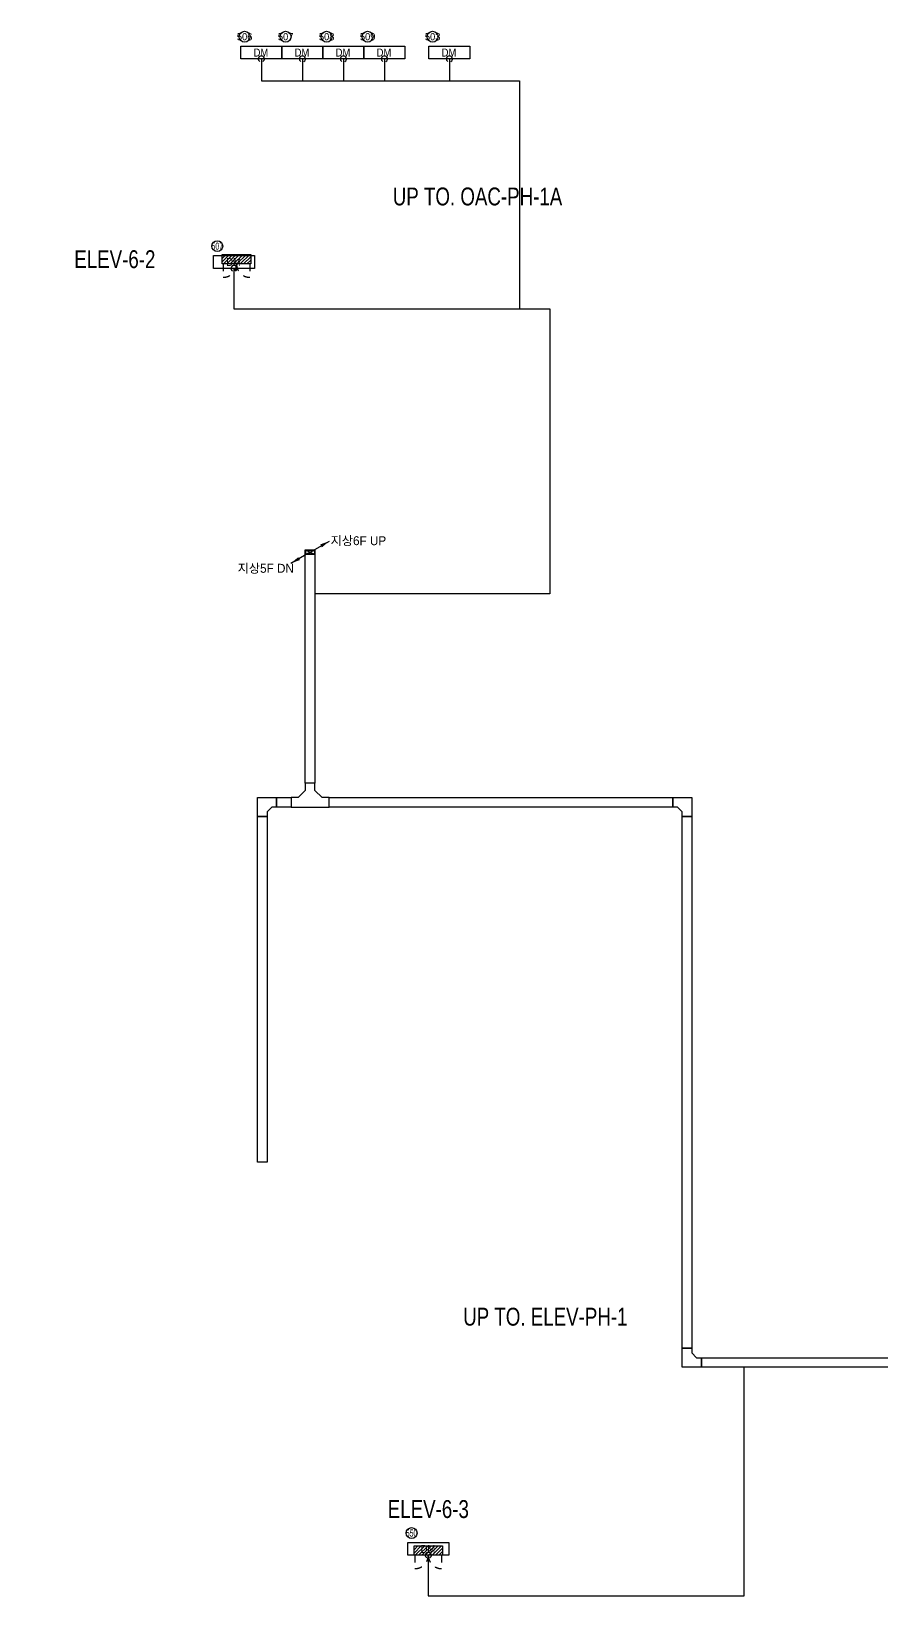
# Model space of a CAD drawing. Header units: millimetres. Extents: x 89450 to 753248, y -530175 to 1209785.
# Drawn here: x 89450 to 107284, y 828356 to 861188 of the extents above; entities that cross this region are included whole.
import ezdxf
from ezdxf.enums import TextEntityAlignment as Align

# ---------------------------------------------------------------- set-up
doc = ezdxf.new("R2010")
doc.units = ezdxf.units.MM
doc.header["$LTSCALE"] = 150
doc.linetypes.add('CONTINOUS', pattern=[0])
doc.linetypes.add('D1', pattern=[3, 1, -1, 1])
for name, color, linetype in [('------01 Distribution Panel', 3, 'Continuous'), ('------01 Motor Control Panel or Center', 4, 'Continuous'), ('-----29 Indicator', 1, 'Continuous'), ('-----99 EPMS CABLE DUCT', 4, 'Continuous'), ('-----99 EPMS CONDUIT', 4, 'Continuous'), ('-----99 EPMS DEVICE', 3, 'Continuous')]:
    doc.layers.add(name, color=color, linetype=linetype)
doc.styles.add('ELEC', font='')
doc.styles.get('ELEC').set_extended_font_data('Dotum')

# ---------------------------------------------------------------- blocks, each defined once
blk = doc.blocks.new('PNL3')
at = {"color": 161, "linetype": 'D1'}
for p, q in [((-200, 280), (-480, 280)), ((-200, -280), (-480, -280))]:
    blk.add_line(p, q, dxfattribs=at)
at = {"color": 161}
for p, q in [((-200, 276), (0, 76)), ((-200, 205), (0, 5)), ((-200, 135), (0, -65)), ((-200, 64), (0, -136)), ((-153, 300), (0, 147)), ((-83, 300), (0, 217)), ((-200, -7), (0, -207)), ((-200, -78), (0, -278)), ((-200, -148), (-48, -300)), ((-200, -219), (-119, -300))]:
    blk.add_line(p, q, dxfattribs=at)
blk.add_lwpolyline([(0, -300), (-200, -300), (-200, 300), (0, 300)], close=True, dxfattribs=at)
at = {"color": 161, "linetype": 'D1'}
for centre, start, end in [((-200, 280), 180, 270), ((-200, -280), 90, 180)]:
    blk.add_arc(centre, 280, start, end, dxfattribs=at)
blk = doc.blocks.new('zw$32E')
for p, q in [((100, 0), (0, 0)), ((0, 0), (0, -400)), ((100, -75), (100, 0)), ((175, -150), (100, -75)), ((250, -150), (175, -150)), ((250, -250), (250, -150)), ((100, -325), (175, -250)), ((100, -400), (100, -325)), ((175, -250), (250, -250)), ((0, -400), (100, -400))]:
    blk.add_line(p, q)

msp = doc.modelspace()

# ---------------------------------------------------------------- linework, layer by layer
at = {"layer": '-----29 Indicator'}
for centre in [(93924, 861074), (94784, 861074), (95644, 861074), (96504, 861074), (97867, 861074), (93350, 856679)]:
    msp.add_circle(centre, 114, dxfattribs=at)
at = {"layer": '-----99 EPMS CABLE DUCT'}
for p, q in [((95135, 860607), (95135, 860145)), ((95995, 860607), (95995, 860145)), ((96856, 860607), (96856, 860145)), ((98218, 860607), (98218, 860145)), ((95297, 850255), (95703, 850489)), ((95297, 850255), (94891, 850021)), ((95207, 850295), (95387, 850215)), ((95207, 850215), (95387, 850295))]:
    msp.add_line(p, q, dxfattribs=at)
at = {"layer": '-----99 EPMS CABLE DUCT', "elevation": 0}
for points in [[(94275, 860607), (94275, 860145), (99691, 860145), (99691, 855364)], [(93701, 856212), (93701, 855364), (100327, 855364), (100327, 849384), (95397, 849384)], [(94395, 844708), (94195, 844708), (94195, 845108), (94595, 845108), (94595, 844908), (94495, 844908), (94395, 844808), (94395, 844708)], [(102903, 844908), (102903, 845108), (103303, 845108), (103303, 844708), (103103, 844708), (103103, 844808), (103003, 844908), (102903, 844908)], [(103503, 833350), (103503, 833150), (103103, 833150), (103103, 833550), (103303, 833550), (103303, 833450), (103403, 833350), (103503, 833350)]]:
    msp.add_lwpolyline(points, dxfattribs=at)
for points in [[(95703, 850489, 0, 70, 0), (95527, 850388, 40, 40, 0)], [(94891, 850021, 0, 70, 0), (95067, 850122, 40, 40, 0)]]:
    msp.add_lwpolyline(points, format="xyseb", dxfattribs=at)
for points in [[(95197, 845408), (95197, 850305), (95397, 850305), (95397, 845408)], [(95197, 850305), (95397, 850305), (95397, 850205), (95197, 850205)], [(95207, 850295), (95387, 850295), (95387, 850215), (95207, 850215)], [(94595, 845108), (94897, 845108), (94897, 844908), (94595, 844908)], [(95697, 845108), (102903, 845108), (102903, 844908), (95697, 844908)], [(94195, 844708), (94395, 844708), (94395, 837453), (94195, 837453)], [(103103, 844708), (103303, 844708), (103303, 833550), (103103, 833550)], [(103503, 833350), (113504, 833350), (113504, 833150), (103503, 833150)]]:
    msp.add_lwpolyline(points, close=True, dxfattribs=at)
at = {"layer": '-----99 EPMS CABLE DUCT'}
msp.add_circle((95297, 850255), 10, dxfattribs=at)
at = {"layer": '-----99 EPMS CONDUIT'}
for centre in [(94275, 860607), (95135, 860607), (95995, 860607), (96856, 860607), (98218, 860607), (93701, 856212), (97776, 829205)]:
    msp.add_arc(centre, 63.8, 300, 240, dxfattribs=at)
at = {"layer": '-----99 EPMS DEVICE', "color": 2, "elevation": 0}
for points in [[(94705, 860607), (93845, 860607), (93845, 860877), (94705, 860877)], [(95565, 860607), (94705, 860607), (94705, 860877), (95565, 860877)], [(96426, 860607), (95565, 860607), (95565, 860877), (96426, 860877)], [(97286, 860607), (96426, 860607), (96426, 860877), (97286, 860877)], [(98648, 860607), (97788, 860607), (97788, 860877), (98648, 860877)], [(94131, 856212), (93271, 856212), (93271, 856482), (94131, 856482)], [(98206, 829205), (97346, 829205), (97346, 829475), (98206, 829475)]]:
    msp.add_lwpolyline(points, close=True, dxfattribs=at)

# ---------------------------------------------------------------- block references
at = {"layer": '------01 Distribution Panel'}
for p, rotation in [((93754, 856505), 89.9999999999999), ((97776, 829405), 89.99999999999993), ((97776, 829405), 89.99999999999993)]:
    msp.add_blockref('PNL3', p, dxfattribs=dict(at, rotation=rotation))
at = {"layer": '-----99 EPMS CABLE DUCT', "xscale": 2, "yscale": 2, "zscale": 2, "rotation": 89.99999999999993}
msp.add_blockref('zw$32E', (94897, 844908), dxfattribs=at)

# ---------------------------------------------------------------- texts
at = {"layer": '------01 Distribution Panel', "linetype": 'CONTINOUS', "style": 'ELEC', "width": 0.8}
msp.add_text('UP TO. ELEV-PH-1', height=375, dxfattribs=at).set_placement((100230, 834212), align=Align.MIDDLE)
at = {"layer": '------01 Motor Control Panel or Center', "linetype": 'CONTINOUS', "style": 'ELEC', "width": 0.8}
msp.add_text('UP TO. OAC-PH-1A', height=375, dxfattribs=at).set_placement((98808, 857721), align=Align.MIDDLE)
at = {"layer": '-----29 Indicator', "style": 'ELEC'}
for s, p in [('506', (93924, 861074)), ('507', (94784, 861074)), ('508', (95644, 861074)), ('509', (96504, 861074)), ('503', (97867, 861074))]:
    msp.add_text(s, height=150, rotation=360, dxfattribs=at).set_placement(p, align=Align.MIDDLE_CENTER)
at = {"layer": '-----29 Indicator', "style": 'ELEC', "width": 0.6}
msp.add_text('507', height=150, dxfattribs=at).set_placement((93350, 856679), align=Align.MIDDLE_CENTER)
at = {"layer": '-----99 EPMS CABLE DUCT', "style": 'ELEC'}
for s, p in [('지상6F UP', (95726, 850403)), ('지상5F DN', (93777, 849824))]:
    msp.add_text(s, height=187.7, dxfattribs=at).set_placement(p)
at = {"layer": '-----99 EPMS DEVICE', "color": 2, "style": 'ELEC', "width": 0.9}
for p in [(94266, 860742), (95126, 860742), (95986, 860742), (96846, 860742), (98209, 860742), (93691, 856347), (97767, 829339)]:
    msp.add_text('DM', height=168, dxfattribs=at).set_placement(p, align=Align.MIDDLE)

# ---------------------------------------------------------------- wipeouts: each hides what was drawn before it
for points in [[(89450, 856775), (92954, 856775), (92954, 856035), (89450, 856035)], [(96024, 830545), (99528, 830545), (99528, 829805), (96024, 829805)]]:
    msp.add_wipeout(points).dxf.layer = '------01 Distribution Panel'

# ---------------------------------------------------------------- next in the draw order: linework, layer by layer
at = {"layer": '-----29 Indicator'}
msp.add_circle((97425, 829671), 114, dxfattribs=at)
at = {"layer": '-----99 EPMS CABLE DUCT', "elevation": 0}
msp.add_lwpolyline([(97776, 829205), (97776, 828356), (104403, 828356), (104403, 833150)], dxfattribs=at)

# ---------------------------------------------------------------- next in the draw order: texts
at = {"layer": '------01 Distribution Panel', "linetype": 'CONTINOUS', "style": 'ELEC', "width": 0.8}
for s, p in [('ELEV-6-2', (91202, 856405)), ('ELEV-6-3', (97776, 830175))]:
    msp.add_text(s, height=375, dxfattribs=at).set_placement(p, align=Align.MIDDLE)
at = {"layer": '-----29 Indicator', "style": 'ELEC', "width": 0.6}
msp.add_text('550', height=150, dxfattribs=at).set_placement((97425, 829671), align=Align.MIDDLE_CENTER)

doc.saveas('drawing.dxf')
